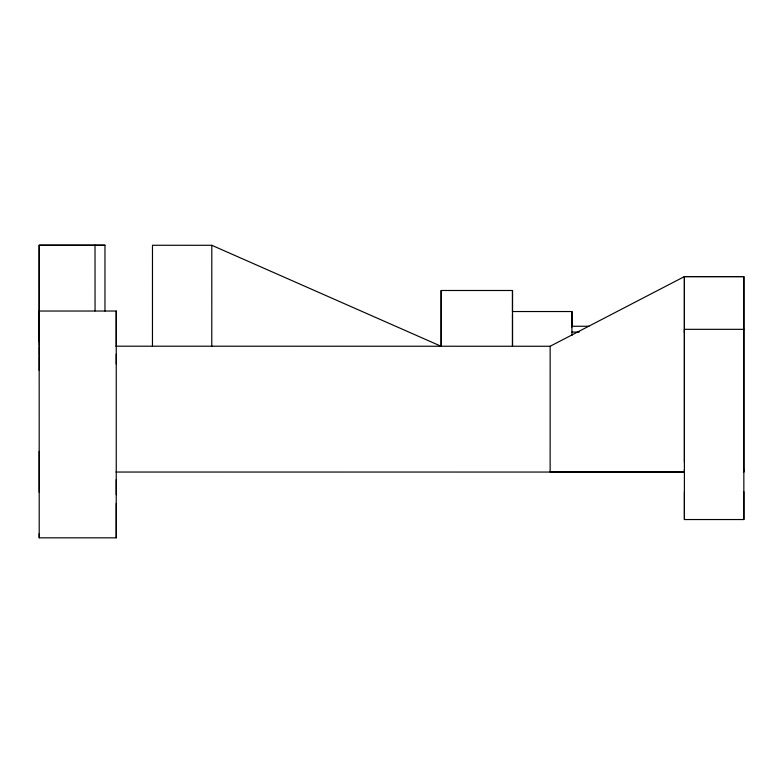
<?xml version="1.0" encoding="UTF-8"?>
<svg xmlns="http://www.w3.org/2000/svg" width="783" height="783" viewBox="0 0 783 783"><rect width="100%" height="100%" fill="white"/><g stroke="black" fill="none" stroke-linecap="round" stroke-linejoin="round"><path stroke-width="1.17" d="M116.246 503.391L116.246 537.833L39.209 537.833L39.209 533.517M39.209 492.301L39.209 451.341M39.209 370.516L39.209 356.559M39.209 355.56L39.209 346.742M39.209 345.469L39.209 311.027L116.246 311.027L116.246 537.833M116.246 494.699L116.246 479.627M116.246 364.115L116.246 354.161M116.246 345.469L116.246 311.027M152.46 346.478L152.479 245.265L211.802 245.294L441.152 346.292L441.162 290.493L512.493 290.493L512.493 346.262M211.782 346.272L211.802 245.294M441.142 346.292L441.162 290.503M512.493 345.91L512.493 314.218M512.483 312.29L512.493 290.503M743.84 469.624L743.85 472.071L743.84 276.605L684.391 276.605L550.155 346.262L550.136 472.012L684.401 472.041L684.401 472.971M571.923 327.059L571.923 311.536L512.493 311.536M684.401 519.54L684.391 276.595L743.85 276.624L743.85 519.54L684.401 519.54L684.401 491.685M104.971 311.086L104.971 245.206L39.15 245.196L39.209 537.833M104.971 245.226L39.209 245.226L39.209 341.271M571.923 326.266L588.914 326.266M743.85 329.33L684.401 329.33L684.401 332.569M571.923 332.07L579.205 332.07M115.874 346.194L550.155 346.262M115.972 472.041L684.156 472.061M684.391 469.585L684.401 472.041M95.017 245.206L95.056 310.929M743.84 491.685L743.85 519.54M684.391 276.595L684.401 462.332M571.923 311.536L571.923 335.535"/></g></svg>
